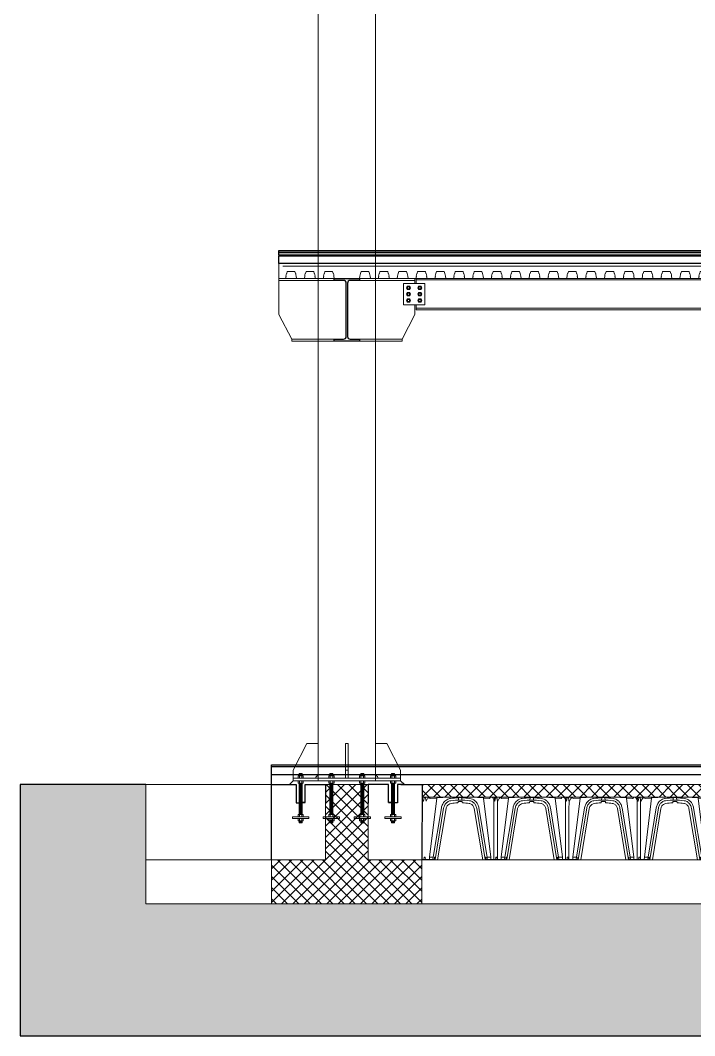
# Model space of a CAD drawing. Header units: millimetres. Extents: x -6949 to 305728, y -55091 to 76684.
# Drawn here: x 263025 to 268394, y 60513 to 68599 of the extents above; entities that cross this region are included whole.
import ezdxf

# ---------------------------------------------------------------- set-up
doc = ezdxf.new("R2010")
doc.units = ezdxf.units.MM
for name, color, linetype, lineweight in [('armatura', 1, 'Continuous', 15), ('bulloni', 5, 'Continuous', 18), ('fonda', 7, 'Continuous', 18), ('iglù', 252, 'Continuous', 9), ('Layer4', 7, 'Continuous', 15), ('piastra', 30, 'Continuous', 18), ('S-BEAM', 5, 'Continuous', 18), ('S-COLS', 7, 'Continuous', 18), ('S-FSTN', 7, 'Continuous', 18), ('S20', 7, 'Continuous', 25), ('SEZIONI acciaio - Steel sections', 220, 'Continuous', 25), ('solaio2', 7, 'Continuous', 9)]:
    doc.layers.add(name, color=color, linetype=linetype, lineweight=lineweight)

# ---------------------------------------------------------------- blocks, each defined once
blk = doc.blocks.new('*U597')
at = {"layer": 'bulloni'}
for p, q in [((-8.7, -0.3), (8.7, 0.7)), ((-6.7, 6.9), (6.7, 6.2)), ((-6.7, 3.2), (6.7, 3.9)), ((-8.7, -6.9), (8.7, -6)), ((-6.7, -3.5), (6.7, -2.8))]:
    blk.add_line(p, q, dxfattribs=at)
blk = doc.blocks.new('*U598')
at = {"color": 0, "linetype": 'ByBlock', "lineweight": -2, "transparency": 16777216}
for p in [(0, 227.5), (0, 210), (0, 192.5), (0, 175), (0, 157.5), (0, 140), (0, 122.5), (0, 105), (0, 87.5), (0, 70), (0, 52.5), (0, 35), (0, 17.5), (0, 0)]:
    blk.add_blockref('*U597', p, dxfattribs=at)
blk = doc.blocks.new('*U599')
at = {"layer": 'bulloni'}
for p, q in [((-8.7, -0.3), (8.7, 0.7)), ((-6.7, 6.9), (6.7, 6.2)), ((-6.7, 3.2), (6.7, 3.9)), ((-8.7, -6.9), (8.7, -6)), ((-6.7, -3.5), (6.7, -2.8))]:
    blk.add_line(p, q, dxfattribs=at)
blk = doc.blocks.new('*U592')
at = {"color": 0, "linetype": 'ByBlock', "lineweight": -2, "transparency": 16777216}
for p in [(0, 227.5), (0, 210), (0, 192.5), (0, 175), (0, 157.5), (0, 140), (0, 122.5), (0, 105), (0, 87.5), (0, 70), (0, 52.5), (0, 35), (0, 17.5), (0, 0)]:
    blk.add_blockref('*U599', p, dxfattribs=at)
blk = doc.blocks.new('*U593')
at = {"layer": 'bulloni'}
for p, q in [((-8.7, -0.3), (8.7, 0.7)), ((-6.7, 6.9), (6.7, 6.2)), ((-6.7, 3.2), (6.7, 3.9)), ((-8.7, -6.9), (8.7, -6)), ((-6.7, -3.5), (6.7, -2.8))]:
    blk.add_line(p, q, dxfattribs=at)
blk = doc.blocks.new('*U594')
at = {"color": 0, "linetype": 'ByBlock', "lineweight": -2, "transparency": 16777216}
for p in [(0, 227.5), (0, 210), (0, 192.5), (0, 175), (0, 157.5), (0, 140), (0, 122.5), (0, 105), (0, 87.5), (0, 70), (0, 52.5), (0, 35), (0, 17.5), (0, 0)]:
    blk.add_blockref('*U593', p, dxfattribs=at)
blk = doc.blocks.new('*U595')
at = {"layer": 'bulloni'}
for p, q in [((-8.7, -0.3), (8.7, 0.7)), ((-6.7, 6.9), (6.7, 6.2)), ((-6.7, 3.2), (6.7, 3.9)), ((-8.7, -6.9), (8.7, -6)), ((-6.7, -3.5), (6.7, -2.8))]:
    blk.add_line(p, q, dxfattribs=at)
blk = doc.blocks.new('*U596')
at = {"color": 0, "linetype": 'ByBlock', "lineweight": -2, "transparency": 16777216}
for p in [(0, 227.5), (0, 210), (0, 192.5), (0, 175), (0, 157.5), (0, 140), (0, 122.5), (0, 105), (0, 87.5), (0, 70), (0, 52.5), (0, 35), (0, 17.5), (0, 0)]:
    blk.add_blockref('*U595', p, dxfattribs=at)
blk = doc.blocks.new('*U630')
at = {"layer": 'bulloni'}
blk.add_lwpolyline([(-15.6, 0), (-7.8, -13.5), (7.8, -13.5), (15.6, 0), (7.8, 13.5), (-7.8, 13.5)], close=True, dxfattribs=at)
for radius in [9, 7.88]:
    blk.add_circle((0, 0), radius, dxfattribs=at)
blk = doc.blocks.new('*U631')
at = {"color": 0, "linetype": 'ByBlock', "lineweight": -2, "transparency": 16777216}
for p in [(0, 0), (0, -50), (0, -100)]:
    blk.add_blockref('*U630', p, dxfattribs=at)
blk = doc.blocks.new('*U628')
at = {"layer": 'bulloni'}
blk.add_lwpolyline([(-15.6, 0), (-7.8, -13.5), (7.8, -13.5), (15.6, 0), (7.8, 13.5), (-7.8, 13.5)], close=True, dxfattribs=at)
for radius in [9, 7.88]:
    blk.add_circle((0, 0), radius, dxfattribs=at)
blk = doc.blocks.new('*U629')
at = {"color": 0, "linetype": 'ByBlock', "lineweight": -2, "transparency": 16777216}
for p in [(0, 0), (0, -50), (0, -100)]:
    blk.add_blockref('*U628', p, dxfattribs=at)
blk = doc.blocks.new('solido h 50')
at = {"linetype": 'Continuous'}
for p, q in [((107.6, 927.3), (108.9, 933.3)), ((107.6, 927.3), (107.6, 927.3)), ((107.6, 927.2), (107.6, 927.3)), ((107.6, 927.2), (107.6, 927.2)), ((107.6, 925.6), (107.6, 927.2)), ((110.2, 934.3), (113.1, 934.3)), ((115.6, 928.1), (114.5, 933.3)), ((117.8, 931.5), (115.8, 928.1)), ((140.9, 931.9), (123.5, 790.9)), ((126.8, 930.8), (126.5, 931.3)), ((140.8, 931.6), (126.8, 930.8)), ((140.9, 931.9), (140.9, 931.9)), ((140.9, 931.9), (140.9, 931.9)), ((140.9, 931.9), (140.9, 931.9)), ((140.9, 931.9), (140.9, 931.9)), ((141.6, 932.6), (141.6, 932.6)), ((150.4, 933.4), (150.3, 933.4)), ((174.8, 934.2), (174.6, 934.2)), ((177, 934.2), (174.7, 934.2)), ((176.1, 934.2), (174.8, 934.2)), ((177, 934.2), (176.1, 934.2)), ((177.3, 934.2), (177, 934.2)), ((177.3, 934.2), (177.3, 934.2)), ((177.3, 934.2), (177.3, 934.2)), ((177.9, 934.2), (177.3, 934.2)), ((177.9, 934.2), (177.3, 934.2)), ((177.9, 934.2), (177.9, 934.2)), ((179, 934.2), (177.9, 934.2)), ((206.9, 934.3), (186.3, 934.3)), ((186.3, 934.3), (206.9, 934.3)), ((191.4, 921.8), (191.3, 921.3)), ((191.6, 922.7), (191.4, 921.9)), ((191.4, 921.9), (191.4, 921.8)), ((191.6, 922.9), (191.6, 922.9)), ((191.6, 922.9), (191.6, 922.7)), ((191.6, 922.9), (191.6, 922.9)), ((191.9, 927.2), (193, 932.3)), ((192.2, 923.6), (192.2, 923.6)), ((200, 934.3), (193.2, 934.3)), ((193.2, 934.3), (193.2, 934.3)), ((199.3, 933), (193.9, 933)), ((200, 934.3), (200, 934.3)), ((200.1, 932.3), (201.2, 927.2)), ((201.5, 922.9), (201.5, 922.9)), ((201.6, 922.7), (201.5, 922.9)), ((201.5, 922.9), (201.5, 922.9)), ((201.7, 921.9), (201.6, 922.7)), ((201.8, 921.6), (201.7, 921.9)), ((242.8, 933.4), (242.8, 933.4)), ((251.6, 932.6), (251.6, 932.6)), ((252.3, 931.9), (252.3, 931.9)), ((252.3, 931.9), (252.3, 931.9)), ((252.3, 931.9), (252.3, 931.9)), ((252.3, 931.9), (252.3, 931.9)), ((252.3, 931.9), (269.6, 790.9)), ((267.8, 930.7), (252.3, 931.6)), ((277.7, 924.7), (274.2, 930.9)), ((277.7, 924.7), (277.7, 924.7)), ((278, 924.7), (279.6, 932.3)), ((278, 924.7), (278, 924.7)), ((278, 924.7), (278, 924.7)), ((278, 924.7), (278, 924.7)), ((280.5, 933), (281.9, 933)), ((282.8, 932.3), (284.5, 924.3)), ((284.5, 924.3), (284.5, 924.4)), ((284.5, 924.4), (284.5, 924.4)), ((286.3, 927.1), (284.7, 924.3)), ((284.8, 924.3), (284.7, 924.3)), ((287.1, 927.3), (286.6, 927.3)), ((287.1, 927.3), (287.1, 927.3)), ((287.1, 784.3), (287.1, 927.3)), ((107.6, 785.4), (107.6, 907.8)), ((151.9, 908.6), (132.4, 790.9)), ((136.8, 785.3), (157.1, 907.8)), ((163, 906.8), (142.7, 784.3)), ((142.7, 784.3), (163, 906.8)), ((151.9, 908.6), (151.9, 908.6)), ((163, 906.8), (163, 906.8)), ((163, 906.8), (163, 906.8)), ((190.6, 920.7), (190.6, 920.7)), ((190.6, 920.7), (190.7, 920.7)), ((190.6, 920.7), (190.7, 920.7)), ((190.6, 920.7), (190.6, 920.7)), ((191.3, 921.3), (191.3, 921.3)), ((191.3, 921.3), (191.3, 921.3)), ((201.9, 921.3), (201.8, 921.6)), ((201.9, 921.3), (201.9, 921.3)), ((201.9, 921.3), (201.9, 921.3)), ((202.5, 920.7), (202.6, 920.7)), ((202.6, 920.7), (202.9, 920.7)), ((202.9, 920.7), (202.6, 920.7)), ((230.2, 906.8), (230.2, 906.8)), ((250.4, 784.3), (230.2, 906.8)), ((230.2, 906.8), (230.2, 906.8)), ((230.2, 906.8), (250.4, 784.3)), ((256.3, 785.3), (236, 907.8)), ((241.2, 908.6), (241.2, 908.6)), ((260.7, 790.9), (241.2, 908.6)), ((107.6, 785.4), (108.2, 785.4)), ((107.6, 784.9), (107.6, 785.4)), ((108.2, 784.9), (107.6, 784.9)), ((107.6, 784.9), (107.6, 784.9)), ((108.2, 785.4), (108.6, 785.4)), ((108.5, 784.9), (108.2, 784.9)), ((108.5, 784.9), (109.7, 784.9)), ((109.8, 785.4), (108.6, 785.4)), ((112.7, 784.9), (109.7, 784.9)), ((109.8, 785.4), (112.2, 785.4)), ((113.5, 785.4), (112.2, 785.4)), ((113.9, 784.9), (112.7, 784.9)), ((112.8, 784.3), (112.7, 784.9)), ((112.8, 784.3), (114, 784.3)), ((114, 785.4), (113.5, 785.4)), ((113.9, 784.9), (130.1, 784.9)), ((114, 784.3), (113.9, 784.9)), ((123.5, 785.4), (114, 785.4)), ((114, 784.3), (130.1, 784.3)), ((123.5, 790.9), (123.4, 784.9)), ((124.4, 790.9), (123.5, 790.9)), ((124.4, 790.9), (132.5, 790.9)), ((130.1, 784.9), (136.4, 784.9)), ((136.8, 784.3), (130.1, 784.3)), ((131.5, 785.3), (132.5, 790.9)), ((135.3, 790.1), (134.9, 785)), ((137.3, 790.9), (136.2, 790.9)), ((136.8, 785.1), (136.8, 784.3)), ((141.1, 784.3), (136.8, 784.3)), ((141.1, 784.3), (142.7, 784.3)), ((252.1, 784.3), (250.4, 784.3)), ((256.5, 784.3), (252.1, 784.3)), ((255.9, 790.9), (256.9, 790.9)), ((256.3, 785.3), (256.4, 784.9)), ((256.8, 784.9), (256.4, 784.9)), ((256.4, 784.9), (256.5, 784.3)), ((256.5, 784.3), (256.9, 784.3)), ((287.1, 784.9), (256.8, 784.9)), ((256.8, 784.9), (256.8, 784.9)), ((256.9, 784.3), (256.9, 784.3)), ((263.1, 784.3), (256.9, 784.3)), ((258.3, 785), (257.8, 790.1)), ((268.7, 790.9), (260.7, 790.9)), ((261.6, 785.3), (260.7, 790.9)), ((279.3, 784.3), (263.1, 784.3)), ((268.7, 790.9), (269.6, 790.9)), ((269.6, 790.9), (269.7, 784.9)), ((279.3, 784.3), (280.5, 784.3)), ((279.9, 790.1), (279.5, 785)), ((286.7, 784.3), (280.5, 784.3)), ((281.8, 790.9), (280.8, 790.9)), ((283.2, 785), (282.7, 790.1)), ((287.1, 784.3), (286.7, 784.3))]:
    blk.add_line(p, q, dxfattribs=at)
for points in [[(173.4, 931, 0.136663), (161.4, 925.6, 0.075513), (156.2, 919.8, 0.069948), (152.9, 912.6, 0.0344), (151.9, 908.6)], [(157.1, 907.8, -0.089518), (159.9, 915.6, -0.08462), (164.5, 921.1, -0.102034), (171.3, 925, -0.039458), (174.2, 925.6)], [(191.6, 922.9, -0.162784), (192, 923.5, -0.095787), (192.2, 923.6)], [(201, 923.6, -0.128744), (201.2, 923.4, -0.135765), (201.5, 922.9)], [(236, 907.8, 0.089518), (233.3, 915.6, 0.08462), (228.7, 921.1, 0.102034), (221.9, 925, 0.039458), (219, 925.6)], [(241.2, 908.6, 0.07966), (238.3, 917.5, 0.08148), (233.1, 924.4, 0.113923), (223.6, 930.1, 0.040821), (219.8, 931)], [(175.1, 919.3, 0.133193), (168.5, 916.4, 0.106303), (164.5, 911.4, 0.076859), (163, 906.8)], [(218, 919.3, -0.115244), (223.8, 917, -0.089496), (227.6, 913.3, -0.111107), (230.2, 906.8)]]:
    blk.add_lwpolyline(points, format="xyb", dxfattribs=at)
for centre, radius, start, end in [((-10694, 899.6), 10801.6, 0.04323, 0.13798), ((110.2, 933), 1.35, 90, 168), ((113.1, 933), 1.35, 12, 90), ((115.7, 928.1), 0.159, 213.856, 328.0392), ((122.1, 929.1), 4.95, 27, 150), ((141.6, 931.9), 0.75, 91.9179, 173.9883), ((141.6, 931.8), 0.75, 91.9181, 173.9882), ((167.2, 680.5), 253.4, 91.6199, 95.8125), ((188.6, 116.1), 818.2, 90.9842, 92.0008), ((196.6, 773.8), 158.8, 91.2231, 98.3969), ((196.6, 773.8), 153.4, 89.9999, 98.3968), ((196.6, -692.2), 1626.5, 90.3633, 90.6196), ((186.3, 932.8), 1.5, 90, 90.3633), ((196.3, 767.4), 156.2, 89.9081, 91.5201), ((193.2, 933), 1.35, 90, 98.8655), ((193.9, 932.1), 0.9, 90, 168), ((196.6, 773.8), 153.4, 81.6032, 90.0001), ((196.8, 763.3), 160.4, 88.5128, 90.0819), ((199.3, 932.1), 0.9, 12, 90), ((200, 933), 1.35, 81.1345, 90), ((196.6, 773.8), 158.8, 81.6031, 88.7768), ((203.8, 90.8), 843.5, 88.01, 89.7898), ((225.9, 680.5), 253.4, 84.1906, 88.3832), ((251.6, 931.9), 0.75, 6.0149, 88.0851), ((251.6, 931.9), 0.75, 6.0148, 88.0852), ((271, 929.1), 3.6, 30, 152.9143), ((277.8, 924.8), 0.15, 213.9796, 339.3171), ((280.5, 932.1), 0.9, 90, 168), ((281.9, 932.1), 0.9, 12, 90), ((284.6, 924.4), 0.15, 200.4704, 330.0115), ((284.6, 924.4), 0.15, 192.0138, 329.9989), ((286.6, 927), 0.3, 90.0075, 149.9931), ((108.2, 906.6), 1.17, 78.7223, 91.1428), ((196.6, 773.8), 147, 92.3342, 98.3969), ((196.6, 773.8), 147, 92.3339, 98.3969), ((190.6, 921.5), 0.75, 276.8301, 347.6969), ((190.6, 921.5), 0.75, 276.7973, 347.7432), ((202.6, 921.5), 0.75, 192.2309, 262.2068), ((202.6, 921.5), 0.751, 192.2044, 262.2384), ((196.6, 773.8), 147, 81.6031, 87.5469), ((196.6, 773.8), 147, 81.6031, 87.5469), ((131.1, 785.3), 0.452, 269.7718, 350.4703), ((134.8, 785), 0.15, 270, 355), ((136.2, 790), 0.9, 90, 175), ((136.4, 785.3), 0.45, 270, 324.2654), ((136.4, 785.3), 0.45, 324.2654, 350.6), ((137.3, 790), 0.9, 56.716, 90), ((255.9, 790), 0.9, 90, 123.284), ((256.9, 790), 0.9, 5, 90), ((258.4, 785), 0.15, 185, 270), ((262.1, 785.3), 0.452, 189.5297, 270.2282), ((279.3, 785), 0.15, 270, 355), ((280.8, 790), 0.9, 90, 175), ((281.8, 790), 0.9, 5, 90), ((283.3, 785), 0.15, 185, 270)]:
    blk.add_arc(centre, radius, start, end, dxfattribs=at)
blk = doc.blocks.new('*U717')
at = {"layer": 'iglù', "linetype": 'Continuous', "xscale": -3.333639676299367, "yscale": 3.333639676299367, "zscale": 3.333639676299367}
blk.add_blockref('solido h 50', (658, -2864.7), dxfattribs=at)
blk = doc.blocks.new('*U718')
at = {"layer": 'S-BEAM', "color": 0, "linetype": 'ByBlock', "lineweight": -2, "transparency": 16777216}
for p in [(0, 0), (570, 0), (1140, 0), (1710, 0), (2280, 0), (2850, 0), (3420, 0), (3990, 0), (4560, 0), (5130, 0), (5700, 0)]:
    blk.add_blockref('*U717', p, dxfattribs=at)
blk = doc.blocks.new('*U727')
at = {"layer": 'Layer4'}
for points in [[(-109.7, 11.3), (-105.8, 27.5), (-44.2, 27.5), (-40.3, 11.3)], [(-35.1, -10), (-33.5, -8.6), (-35.8, 1.1), (-38.2, 10.8), (-40.3, 11.3)], [(35.1, -10), (33.5, -8.6), (35.8, 1.1), (38.2, 10.8), (40.3, 11.3)], [(40.3, 11.3), (44.2, 27.5), (105.8, 27.5), (109.7, 11.3)], [(-35.1, -10), (-30.7, -27.5), (30.7, -27.5), (35.1, -10)]]:
    blk.add_lwpolyline(points, dxfattribs=at)
blk = doc.blocks.new('*U728')
at = {"layer": 'fonda', "color": 0, "linetype": 'ByBlock', "lineweight": -2, "transparency": 16777216}
for p in [(0, 0), (150, 0), (300, 0), (450, 0), (600, 0), (750, 0), (900, 0), (1050, 0), (1200, 0), (1350, 0), (1500, 0), (1650, 0), (1800, 0), (1950, 0), (2100, 0), (2250, 0), (2400, 0), (2550, 0)]:
    blk.add_blockref('*U727', p, dxfattribs=at)

msp = doc.modelspace()

# ---------------------------------------------------------------- hatches: boundary and pattern name
h = msp.add_hatch()
h.set_pattern_fill('EARTH', color=23, scale=41, angle=57)
h.set_pattern_definition([(57, (49914.32, -0.46), (-76.5511, 360.14466), [260.35, -260.35]), (57, (49832.44, 52.71), (-76.5511, 360.14466), [260.35, -260.35]), (57, (49750.56, 105.9), (-76.5511, 360.14466), [260.35, -260.35]), (147, (49741, 150.9), (-360.14466, -76.5511), [260.35, -260.35]), (147, (49794.17, 232.79), (-360.14466, -76.5511), [260.35, -260.35]), (147, (49847.34, 314.67), (-360.14466, -76.5511), [260.35, -260.35])])
h.paths.add_polyline_path([(305727.8213, 62512.508), (304724.8438, 62512.508), (304724.8438, 61562.9715), (264024.8081, 61562.9715), (264024.8081, 62512.9623), (263024.8081, 62512.9623), (263024.8081, 60512.9623), (301224.8092, 60512.9623), (305727.8213, 60512.9623)])
at = {"layer": 'fonda'}
h = msp.add_hatch(dxfattribs=at)
h.set_pattern_fill('ANSI37', color=256, scale=20)
h.set_pattern_definition([(45, (216770.63, 98451.32), (-44.90128, 44.90128), []), (135, (216770.63, 98451.32), (-44.90128, -44.90128), [])])
h.paths.add_polyline_path([(265453.8828, 61913.511), (265024.8081, 61913.511), (265024.8081, 61912.9715), (265024.7728, 61563.4146), (266220.8866, 61563.427), (266221.8313, 61913.2582), (265795.6591, 61914.4091), (265795.6591, 62512.9445), (265453.8828, 62512.9445)])
at = {"layer": 'S-BEAM', "true_color": 0xc7c8ca}
h = msp.add_hatch(dxfattribs=at)
h.set_pattern_fill('ANSI37', color=9, scale=20)
h.set_pattern_definition([(45, (216770.626, 98451.345), (-44.90128, 44.90128), []), (135, (216770.626, 98451.345), (-44.90128, -44.90128), [])])
h.paths.add_polyline_path([(272524.8396, 62513.0523), (266224.8069, 62512.9893), (266224.7943, 62412.9893), (272524.8398, 62413.0523)])

# ---------------------------------------------------------------- linework, layer by layer
for points in [[(265083.7979, 66764.779), (303665.8159, 66764.779), (303665.8159, 66748.4221), (265083.7979, 66748.4221)], [(265083.7979, 66748.4221), (303665.8159, 66748.4221), (303665.8159, 66728.4221), (265083.7979, 66728.4221)], [(265024.8155, 62669.806), (303724.8438, 62669.806), (303724.8438, 62653.4491), (265024.8155, 62653.4491)]]:
    msp.add_lwpolyline(points, close=True)
for points in [[(265083.7979, 66663.4221), (265083.7979, 66723.4221), (303665.8159, 66723.4221), (303665.8159, 66663.4221), (265083.7979, 66663.4221)], [(265024.808, 62513.4491), (265024.8155, 62593.4491), (303724.8438, 62593.4491)], [(265024.8155, 62593.4491), (265024.8155, 62653.4491), (265024.8155, 62653.4491)], [(264024.8081, 62512.9623), (263024.8081, 62512.9623), (263024.8081, 60512.9623), (301224.8092, 60512.9623), (305727.8213, 60512.9623), (305727.8213, 62512.508), (304724.8438, 62512.508)], [(265024.7691, 61913.511), (265024.8069, 62512.9623), (265194.8069, 62512.9623)], [(265270.0567, 62368.9623), (265292.8069, 62368.9623), (265292.8069, 62512.9623)], [(266054.8069, 62512.9623), (266224.8069, 62512.9623), (266221.8664, 61913.2636)]]:
    msp.add_lwpolyline(points)
at = {"layer": 'armatura'}
msp.add_lwpolyline([(265113.7979, 66640.4221), (303644.0931, 66640.4221)], dxfattribs=at)
at = {"layer": 'bulloni'}
for p, q in [((265246.1402, 62599.6367), (265244.8069, 62598.3033)), ((265244.8069, 62598.3033), (265244.8069, 62582.9623)), ((265268.8069, 62598.3033), (265244.8069, 62598.3033)), ((265267.4736, 62599.6367), (265246.1402, 62599.6367)), ((265248.1402, 62592.1949), (265265.4736, 62591.2254)), ((265248.1402, 62585.5282), (265265.4736, 62584.5588)), ((265250.1402, 62595.4164), (265263.4736, 62594.6706)), ((265250.1402, 62588.7497), (265263.4736, 62588.004)), ((265268.8069, 62598.3033), (265267.4736, 62599.6367)), ((265268.8069, 62598.3033), (265268.8069, 62582.9623)), ((265491.4402, 62599.6367), (265490.1069, 62598.3033)), ((265490.1069, 62598.3033), (265490.1069, 62582.9623)), ((265514.1069, 62598.3033), (265490.1069, 62598.3033)), ((265512.7736, 62599.6367), (265491.4402, 62599.6367)), ((265493.4402, 62592.1949), (265510.7736, 62591.2254)), ((265493.4402, 62585.5282), (265510.7736, 62584.5588)), ((265495.4402, 62595.4164), (265508.7736, 62594.6706)), ((265495.4402, 62588.7497), (265508.7736, 62588.004)), ((265514.1069, 62598.3033), (265512.7736, 62599.6367)), ((265514.1069, 62598.3033), (265514.1069, 62582.9623)), ((265736.7402, 62599.6367), (265735.4069, 62598.3033)), ((265735.4069, 62598.3033), (265735.4069, 62582.9623)), ((265759.4069, 62598.3033), (265735.4069, 62598.3033)), ((265758.0736, 62599.6367), (265736.7402, 62599.6367)), ((265738.7402, 62592.1949), (265756.0736, 62591.2254)), ((265738.7402, 62585.5282), (265756.0736, 62584.5588)), ((265740.7402, 62595.4164), (265754.0736, 62594.6706)), ((265740.7402, 62588.7497), (265754.0736, 62588.004)), ((265759.4069, 62598.3033), (265758.0736, 62599.6367)), ((265759.4069, 62598.3033), (265759.4069, 62582.9623)), ((265982.0402, 62599.6367), (265980.7069, 62598.3033)), ((265980.7069, 62598.3033), (265980.7069, 62582.9623)), ((266004.7069, 62598.3033), (265980.7069, 62598.3033)), ((266003.3736, 62599.6367), (265982.0402, 62599.6367)), ((265984.0402, 62592.1949), (266001.3736, 62591.2254)), ((265984.0402, 62585.5282), (266001.3736, 62584.5588)), ((265986.0402, 62595.4164), (265999.3736, 62594.6706)), ((265986.0402, 62588.7497), (265999.3736, 62588.004)), ((266004.7069, 62598.3033), (266003.3736, 62599.6367)), ((266004.7069, 62598.3033), (266004.7069, 62582.9623)), ((265238.5402, 62582.9623), (265236.0223, 62581.2871)), ((265236.0223, 62565.6375), (265236.0223, 62581.2871)), ((265238.5402, 62563.9623), (265236.0223, 62565.6375)), ((265238.5402, 62542.9623), (265236.0223, 62541.2871)), ((265236.0223, 62541.2871), (265236.0223, 62525.6375)), ((265238.5402, 62523.9623), (265236.0223, 62525.6375)), ((265275.0736, 62582.9623), (265238.5402, 62582.9623)), ((265275.0736, 62563.9623), (265238.5402, 62563.9623)), ((265238.5402, 62542.9623), (265275.0736, 62542.9623)), ((265238.5402, 62523.9623), (265275.0736, 62523.9623)), ((265268.8069, 62562.9623), (265244.8069, 62562.9623)), ((265244.8069, 62523.9623), (265244.8069, 62274.9623)), ((265246.4146, 62581.2871), (265246.4146, 62565.6375)), ((265246.4146, 62541.2871), (265246.4146, 62525.6375)), ((265267.1992, 62565.6375), (265267.1992, 62581.2871)), ((265267.1992, 62525.6375), (265267.1992, 62541.2871)), ((265268.8069, 62274.9623), (265268.8069, 62523.9623)), ((265275.0736, 62582.9623), (265277.5915, 62581.2871)), ((265275.0736, 62563.9623), (265277.5915, 62565.6375)), ((265275.0736, 62542.9623), (265277.5915, 62541.2871)), ((265275.0736, 62523.9623), (265277.5915, 62525.6375)), ((265277.5915, 62565.6375), (265277.5915, 62581.2871)), ((265277.5915, 62541.2871), (265277.5915, 62525.6375)), ((265483.8402, 62582.9623), (265481.3223, 62581.2871)), ((265481.3223, 62565.6375), (265481.3223, 62581.2871)), ((265483.8402, 62563.9623), (265481.3223, 62565.6375)), ((265483.8402, 62542.9623), (265481.3223, 62541.2871)), ((265481.3223, 62541.2871), (265481.3223, 62525.6375)), ((265483.8402, 62523.9623), (265481.3223, 62525.6375)), ((265520.3736, 62582.9623), (265483.8402, 62582.9623)), ((265520.3736, 62563.9623), (265483.8402, 62563.9623)), ((265483.8402, 62542.9623), (265520.3736, 62542.9623)), ((265483.8402, 62523.9623), (265520.3736, 62523.9623)), ((265514.1069, 62562.9623), (265490.1069, 62562.9623)), ((265490.1069, 62523.9623), (265490.1069, 62274.9623)), ((265491.7146, 62581.2871), (265491.7146, 62565.6375)), ((265491.7146, 62541.2871), (265491.7146, 62525.6375)), ((265512.4992, 62565.6375), (265512.4992, 62581.2871)), ((265512.4992, 62525.6375), (265512.4992, 62541.2871)), ((265514.1069, 62274.9623), (265514.1069, 62523.9623)), ((265520.3736, 62582.9623), (265522.8915, 62581.2871)), ((265520.3736, 62563.9623), (265522.8915, 62565.6375)), ((265520.3736, 62542.9623), (265522.8915, 62541.2871)), ((265520.3736, 62523.9623), (265522.8915, 62525.6375)), ((265522.8915, 62565.6375), (265522.8915, 62581.2871)), ((265522.8915, 62541.2871), (265522.8915, 62525.6375)), ((265729.1402, 62582.9623), (265726.6223, 62581.2871)), ((265726.6223, 62565.6375), (265726.6223, 62581.2871)), ((265729.1402, 62563.9623), (265726.6223, 62565.6375)), ((265729.1402, 62542.9623), (265726.6223, 62541.2871)), ((265726.6223, 62541.2871), (265726.6223, 62525.6375)), ((265729.1402, 62523.9623), (265726.6223, 62525.6375)), ((265765.6736, 62582.9623), (265729.1402, 62582.9623)), ((265765.6736, 62563.9623), (265729.1402, 62563.9623)), ((265729.1402, 62542.9623), (265765.6736, 62542.9623)), ((265729.1402, 62523.9623), (265765.6736, 62523.9623)), ((265759.4069, 62562.9623), (265735.4069, 62562.9623)), ((265735.4069, 62523.9623), (265735.4069, 62274.9623)), ((265737.0146, 62581.2871), (265737.0146, 62565.6375)), ((265737.0146, 62541.2871), (265737.0146, 62525.6375)), ((265757.7992, 62565.6375), (265757.7992, 62581.2871)), ((265757.7992, 62525.6375), (265757.7992, 62541.2871)), ((265759.4069, 62274.9623), (265759.4069, 62523.9623)), ((265765.6736, 62582.9623), (265768.1915, 62581.2871)), ((265765.6736, 62563.9623), (265768.1915, 62565.6375)), ((265765.6736, 62542.9623), (265768.1915, 62541.2871)), ((265765.6736, 62523.9623), (265768.1915, 62525.6375)), ((265768.1915, 62565.6375), (265768.1915, 62581.2871)), ((265768.1915, 62541.2871), (265768.1915, 62525.6375)), ((265974.4402, 62582.9623), (265971.9223, 62581.2871)), ((265971.9223, 62565.6375), (265971.9223, 62581.2871)), ((265974.4402, 62563.9623), (265971.9223, 62565.6375)), ((265974.4402, 62542.9623), (265971.9223, 62541.2871)), ((265971.9223, 62541.2871), (265971.9223, 62525.6375)), ((265974.4402, 62523.9623), (265971.9223, 62525.6375)), ((266010.9736, 62582.9623), (265974.4402, 62582.9623)), ((266010.9736, 62563.9623), (265974.4402, 62563.9623)), ((265974.4402, 62542.9623), (266010.9736, 62542.9623)), ((265974.4402, 62523.9623), (266010.9736, 62523.9623)), ((266004.7069, 62562.9623), (265980.7069, 62562.9623)), ((265980.7069, 62523.9623), (265980.7069, 62274.9623)), ((265982.3146, 62581.2871), (265982.3146, 62565.6375)), ((265982.3146, 62541.2871), (265982.3146, 62525.6375)), ((266003.0992, 62565.6375), (266003.0992, 62581.2871)), ((266003.0992, 62525.6375), (266003.0992, 62541.2871)), ((266004.7069, 62274.9623), (266004.7069, 62523.9623)), ((266010.9736, 62582.9623), (266013.4915, 62581.2871)), ((266010.9736, 62563.9623), (266013.4915, 62565.6375)), ((266010.9736, 62542.9623), (266013.4915, 62541.2871)), ((266010.9736, 62523.9623), (266013.4915, 62525.6375)), ((266013.4915, 62565.6375), (266013.4915, 62581.2871)), ((266013.4915, 62541.2871), (266013.4915, 62525.6375)), ((265238.5402, 62274.9623), (265236.0223, 62273.2871)), ((265236.0223, 62273.2871), (265236.0223, 62257.6375)), ((265275.0736, 62274.9623), (265238.5402, 62274.9623)), ((265246.4146, 62257.6375), (265246.4146, 62273.2871)), ((265267.1992, 62273.2871), (265267.1992, 62257.6375)), ((265275.0736, 62274.9623), (265277.5915, 62273.2871)), ((265277.5915, 62273.2871), (265277.5915, 62257.6375)), ((265483.8402, 62274.9623), (265481.3223, 62273.2871)), ((265481.3223, 62273.2871), (265481.3223, 62257.6375)), ((265520.3736, 62274.9623), (265483.8402, 62274.9623)), ((265491.7146, 62257.6375), (265491.7146, 62273.2871)), ((265512.4992, 62273.2871), (265512.4992, 62257.6375)), ((265520.3736, 62274.9623), (265522.8915, 62273.2871)), ((265522.8915, 62273.2871), (265522.8915, 62257.6375)), ((265729.1402, 62274.9623), (265726.6223, 62273.2871)), ((265726.6223, 62273.2871), (265726.6223, 62257.6375)), ((265765.6736, 62274.9623), (265729.1402, 62274.9623)), ((265737.0146, 62257.6375), (265737.0146, 62273.2871)), ((265757.7992, 62273.2871), (265757.7992, 62257.6375)), ((265765.6736, 62274.9623), (265768.1915, 62273.2871)), ((265768.1915, 62273.2871), (265768.1915, 62257.6375)), ((265974.4402, 62274.9623), (265971.9223, 62273.2871)), ((265971.9223, 62273.2871), (265971.9223, 62257.6375)), ((266010.9736, 62274.9623), (265974.4402, 62274.9623)), ((265982.3146, 62257.6375), (265982.3146, 62273.2871)), ((266003.0992, 62273.2871), (266003.0992, 62257.6375)), ((266010.9736, 62274.9623), (266013.4915, 62273.2871)), ((266013.4915, 62273.2871), (266013.4915, 62257.6375)), ((265238.5402, 62255.9623), (265236.0223, 62257.6375)), ((265238.5402, 62242.9623), (265236.0223, 62241.2871)), ((265236.0223, 62241.2871), (265236.0223, 62225.6375)), ((265238.5402, 62223.9623), (265236.0223, 62225.6375)), ((265275.0736, 62255.9623), (265238.5402, 62255.9623)), ((265275.0736, 62242.9623), (265238.5402, 62242.9623)), ((265275.0736, 62223.9623), (265238.5402, 62223.9623)), ((265244.8069, 62208.6212), (265244.8069, 62223.9623)), ((265246.1402, 62207.2879), (265244.8069, 62208.6212)), ((265268.8069, 62208.6212), (265244.8069, 62208.6212)), ((265267.4736, 62207.2879), (265246.1402, 62207.2879)), ((265246.4146, 62225.6375), (265246.4146, 62241.2871)), ((265248.1402, 62221.3963), (265265.4736, 62222.3658)), ((265248.1402, 62214.7296), (265265.4736, 62215.6991)), ((265250.1402, 62218.1748), (265263.4736, 62218.9206)), ((265250.1402, 62211.5082), (265263.4736, 62212.2539)), ((265267.1992, 62241.2871), (265267.1992, 62225.6375)), ((265268.8069, 62208.6212), (265267.4736, 62207.2879)), ((265268.8069, 62208.6212), (265268.8069, 62223.9623)), ((265275.0736, 62255.9623), (265277.5915, 62257.6375)), ((265275.0736, 62242.9623), (265277.5915, 62241.2871)), ((265275.0736, 62223.9623), (265277.5915, 62225.6375)), ((265277.5915, 62241.2871), (265277.5915, 62225.6375)), ((265483.8402, 62255.9623), (265481.3223, 62257.6375)), ((265483.8402, 62242.9623), (265481.3223, 62241.2871)), ((265481.3223, 62241.2871), (265481.3223, 62225.6375)), ((265483.8402, 62223.9623), (265481.3223, 62225.6375)), ((265520.3736, 62255.9623), (265483.8402, 62255.9623)), ((265520.3736, 62242.9623), (265483.8402, 62242.9623)), ((265520.3736, 62223.9623), (265483.8402, 62223.9623)), ((265490.1069, 62208.6212), (265490.1069, 62223.9623)), ((265491.4402, 62207.2879), (265490.1069, 62208.6212)), ((265514.1069, 62208.6212), (265490.1069, 62208.6212)), ((265512.7736, 62207.2879), (265491.4402, 62207.2879)), ((265491.7146, 62225.6375), (265491.7146, 62241.2871)), ((265493.4402, 62221.3963), (265510.7736, 62222.3658)), ((265493.4402, 62214.7296), (265510.7736, 62215.6991)), ((265495.4402, 62218.1748), (265508.7736, 62218.9206)), ((265495.4402, 62211.5082), (265508.7736, 62212.2539)), ((265512.4992, 62241.2871), (265512.4992, 62225.6375)), ((265514.1069, 62208.6212), (265512.7736, 62207.2879)), ((265514.1069, 62208.6212), (265514.1069, 62223.9623)), ((265520.3736, 62255.9623), (265522.8915, 62257.6375)), ((265520.3736, 62242.9623), (265522.8915, 62241.2871)), ((265520.3736, 62223.9623), (265522.8915, 62225.6375)), ((265522.8915, 62241.2871), (265522.8915, 62225.6375)), ((265729.1402, 62255.9623), (265726.6223, 62257.6375)), ((265729.1402, 62242.9623), (265726.6223, 62241.2871)), ((265726.6223, 62241.2871), (265726.6223, 62225.6375)), ((265729.1402, 62223.9623), (265726.6223, 62225.6375)), ((265765.6736, 62255.9623), (265729.1402, 62255.9623)), ((265765.6736, 62242.9623), (265729.1402, 62242.9623)), ((265765.6736, 62223.9623), (265729.1402, 62223.9623)), ((265735.4069, 62208.6212), (265735.4069, 62223.9623)), ((265736.7402, 62207.2879), (265735.4069, 62208.6212)), ((265759.4069, 62208.6212), (265735.4069, 62208.6212)), ((265758.0736, 62207.2879), (265736.7402, 62207.2879)), ((265737.0146, 62225.6375), (265737.0146, 62241.2871)), ((265738.7402, 62221.3963), (265756.0736, 62222.3658)), ((265738.7402, 62214.7296), (265756.0736, 62215.6991)), ((265740.7402, 62218.1748), (265754.0736, 62218.9206)), ((265740.7402, 62211.5082), (265754.0736, 62212.2539)), ((265757.7992, 62241.2871), (265757.7992, 62225.6375)), ((265759.4069, 62208.6212), (265758.0736, 62207.2879)), ((265759.4069, 62208.6212), (265759.4069, 62223.9623)), ((265765.6736, 62255.9623), (265768.1915, 62257.6375)), ((265765.6736, 62242.9623), (265768.1915, 62241.2871)), ((265765.6736, 62223.9623), (265768.1915, 62225.6375)), ((265768.1915, 62241.2871), (265768.1915, 62225.6375)), ((265974.4402, 62255.9623), (265971.9223, 62257.6375)), ((265974.4402, 62242.9623), (265971.9223, 62241.2871)), ((265971.9223, 62241.2871), (265971.9223, 62225.6375)), ((265974.4402, 62223.9623), (265971.9223, 62225.6375)), ((266010.9736, 62255.9623), (265974.4402, 62255.9623)), ((266010.9736, 62242.9623), (265974.4402, 62242.9623)), ((266010.9736, 62223.9623), (265974.4402, 62223.9623)), ((265980.7069, 62208.6212), (265980.7069, 62223.9623)), ((265982.0402, 62207.2879), (265980.7069, 62208.6212)), ((266004.7069, 62208.6212), (265980.7069, 62208.6212)), ((266003.3736, 62207.2879), (265982.0402, 62207.2879)), ((265982.3146, 62225.6375), (265982.3146, 62241.2871)), ((265984.0402, 62221.3963), (266001.3736, 62222.3658)), ((265984.0402, 62214.7296), (266001.3736, 62215.6991)), ((265986.0402, 62218.1748), (265999.3736, 62218.9206)), ((265986.0402, 62211.5082), (265999.3736, 62212.2539)), ((266003.0992, 62241.2871), (266003.0992, 62225.6375)), ((266004.7069, 62208.6212), (266003.3736, 62207.2879)), ((266004.7069, 62208.6212), (266004.7069, 62223.9623)), ((266010.9736, 62255.9623), (266013.4915, 62257.6375)), ((266010.9736, 62242.9623), (266013.4915, 62241.2871)), ((266010.9736, 62223.9623), (266013.4915, 62225.6375)), ((266013.4915, 62241.2871), (266013.4915, 62225.6375))]:
    msp.add_line(p, q, dxfattribs=at)
for points in [[(265191.8069, 62255.9623), (265321.8069, 62255.9623), (265321.8069, 62242.9623), (265191.8069, 62242.9623), (265191.8069, 62255.9623)], [(265437.1069, 62255.9623), (265567.1069, 62255.9623), (265567.1069, 62242.9623), (265437.1069, 62242.9623), (265437.1069, 62255.9623)], [(265682.4069, 62255.9623), (265812.4069, 62255.9623), (265812.4069, 62242.9623), (265682.4069, 62242.9623), (265682.4069, 62255.9623)], [(265927.7069, 62255.9623), (266057.7069, 62255.9623), (266057.7069, 62242.9623), (265927.7069, 62242.9623), (265927.7069, 62255.9623)]]:
    msp.add_lwpolyline(points, dxfattribs=at)
for centre, radius, start, end in [((265241.2184, 62574.0659), 8.8963, 54.26214708, 125.73785292), ((265241.2184, 62572.8586), 8.8963, 234.26214708, 305.73785292), ((265241.2184, 62534.0659), 8.8963, 54.26214708, 125.73785292), ((265241.2184, 62532.8586), 8.8963, 234.26214708, 305.73785292), ((265256.8069, 62549.8897), 33.0726, 71.68581879, 108.31418121), ((265256.8069, 62597.0348), 33.0726, 251.68581879, 288.31418121), ((265256.8069, 62509.8897), 33.0726, 71.68581879, 108.31418121), ((265256.8069, 62557.0348), 33.0726, 251.68581879, 288.31418121), ((265272.3953, 62574.0659), 8.8963, 54.26214708, 125.73785292), ((265272.3953, 62572.8586), 8.8963, 234.26214708, 305.73785292), ((265272.3953, 62534.0659), 8.8963, 54.26214708, 125.73785292), ((265272.3953, 62532.8586), 8.8963, 234.26214708, 305.73785292), ((265486.5184, 62574.0659), 8.8963, 54.26214708, 125.73785292), ((265486.5184, 62572.8586), 8.8963, 234.26214708, 305.73785292), ((265486.5184, 62534.0659), 8.8963, 54.26214708, 125.73785292), ((265486.5184, 62532.8586), 8.8963, 234.26214708, 305.73785292), ((265502.1069, 62549.8897), 33.0726, 71.68581879, 108.31418121), ((265502.1069, 62597.0348), 33.0726, 251.68581879, 288.31418121), ((265502.1069, 62509.8897), 33.0726, 71.68581879, 108.31418121), ((265502.1069, 62557.0348), 33.0726, 251.68581879, 288.31418121), ((265517.6953, 62574.0659), 8.8963, 54.26214708, 125.73785292), ((265517.6953, 62572.8586), 8.8963, 234.26214708, 305.73785292), ((265517.6953, 62534.0659), 8.8963, 54.26214708, 125.73785292), ((265517.6953, 62532.8586), 8.8963, 234.26214708, 305.73785292), ((265731.8184, 62574.0659), 8.8963, 54.26214708, 125.73785292), ((265731.8184, 62572.8586), 8.8963, 234.26214708, 305.73785292), ((265731.8184, 62534.0659), 8.8963, 54.26214708, 125.73785292), ((265731.8184, 62532.8586), 8.8963, 234.26214708, 305.73785292), ((265747.4069, 62549.8897), 33.0726, 71.68581879, 108.31418121), ((265747.4069, 62597.0348), 33.0726, 251.68581879, 288.31418121), ((265747.4069, 62509.8897), 33.0726, 71.68581879, 108.31418121), ((265747.4069, 62557.0348), 33.0726, 251.68581879, 288.31418121), ((265762.9953, 62574.0659), 8.8963, 54.26214708, 125.73785292), ((265762.9953, 62572.8586), 8.8963, 234.26214708, 305.73785292), ((265762.9953, 62534.0659), 8.8963, 54.26214708, 125.73785292), ((265762.9953, 62532.8586), 8.8963, 234.26214708, 305.73785292), ((265977.1184, 62574.0659), 8.8963, 54.26214708, 125.73785292), ((265977.1184, 62572.8586), 8.8963, 234.26214708, 305.73785292), ((265977.1184, 62534.0659), 8.8963, 54.26214708, 125.73785292), ((265977.1184, 62532.8586), 8.8963, 234.26214708, 305.73785292), ((265992.7069, 62549.8897), 33.0726, 71.68581879, 108.31418121), ((265992.7069, 62597.0348), 33.0726, 251.68581879, 288.31418121), ((265992.7069, 62509.8897), 33.0726, 71.68581879, 108.31418121), ((265992.7069, 62557.0348), 33.0726, 251.68581879, 288.31418121), ((266008.2953, 62574.0659), 8.8963, 54.26214708, 125.73785292), ((266008.2953, 62572.8586), 8.8963, 234.26214708, 305.73785292), ((266008.2953, 62534.0659), 8.8963, 54.26214708, 125.73785292), ((266008.2953, 62532.8586), 8.8963, 234.26214708, 305.73785292), ((265241.2184, 62266.0659), 8.8963, 54.26214708, 125.73785292), ((265256.8069, 62241.8897), 33.0726, 71.68581879, 108.31418121), ((265272.3953, 62266.0659), 8.8963, 54.26214708, 125.73785292), ((265486.5184, 62266.0659), 8.8963, 54.26214708, 125.73785292), ((265502.1069, 62241.8897), 33.0726, 71.68581879, 108.31418121), ((265517.6953, 62266.0659), 8.8963, 54.26214708, 125.73785292), ((265731.8184, 62266.0659), 8.8963, 54.26214708, 125.73785292), ((265747.4069, 62241.8897), 33.0726, 71.68581879, 108.31418121), ((265762.9953, 62266.0659), 8.8963, 54.26214708, 125.73785292), ((265977.1184, 62266.0659), 8.8963, 54.26214708, 125.73785292), ((265992.7069, 62241.8897), 33.0726, 71.68581879, 108.31418121), ((266008.2953, 62266.0659), 8.8963, 54.26214708, 125.73785292), ((265241.2184, 62264.8586), 8.8963, 234.26214708, 305.73785292), ((265241.2184, 62234.0659), 8.8963, 54.26214708, 125.73785292), ((265241.2184, 62232.8586), 8.8963, 234.26214708, 305.73785292), ((265256.8069, 62289.0348), 33.0726, 251.68581879, 288.31418121), ((265256.8069, 62209.8897), 33.0726, 71.68581879, 108.31418121), ((265256.8069, 62257.0348), 33.0726, 251.68581879, 288.31418121), ((265272.3953, 62264.8586), 8.8963, 234.26214708, 305.73785292), ((265272.3953, 62234.0659), 8.8963, 54.26214708, 125.73785292), ((265272.3953, 62232.8586), 8.8963, 234.26214708, 305.73785292), ((265486.5184, 62264.8586), 8.8963, 234.26214708, 305.73785292), ((265486.5184, 62234.0659), 8.8963, 54.26214708, 125.73785292), ((265486.5184, 62232.8586), 8.8963, 234.26214708, 305.73785292), ((265502.1069, 62289.0348), 33.0726, 251.68581879, 288.31418121), ((265502.1069, 62209.8897), 33.0726, 71.68581879, 108.31418121), ((265502.1069, 62257.0348), 33.0726, 251.68581879, 288.31418121), ((265517.6953, 62264.8586), 8.8963, 234.26214708, 305.73785292), ((265517.6953, 62234.0659), 8.8963, 54.26214708, 125.73785292), ((265517.6953, 62232.8586), 8.8963, 234.26214708, 305.73785292), ((265731.8184, 62264.8586), 8.8963, 234.26214708, 305.73785292), ((265731.8184, 62234.0659), 8.8963, 54.26214708, 125.73785292), ((265731.8184, 62232.8586), 8.8963, 234.26214708, 305.73785292), ((265747.4069, 62289.0348), 33.0726, 251.68581879, 288.31418121), ((265747.4069, 62209.8897), 33.0726, 71.68581879, 108.31418121), ((265747.4069, 62257.0348), 33.0726, 251.68581879, 288.31418121), ((265762.9953, 62264.8586), 8.8963, 234.26214708, 305.73785292), ((265762.9953, 62234.0659), 8.8963, 54.26214708, 125.73785292), ((265762.9953, 62232.8586), 8.8963, 234.26214708, 305.73785292), ((265977.1184, 62264.8586), 8.8963, 234.26214708, 305.73785292), ((265977.1184, 62234.0659), 8.8963, 54.26214708, 125.73785292), ((265977.1184, 62232.8586), 8.8963, 234.26214708, 305.73785292), ((265992.7069, 62289.0348), 33.0726, 251.68581879, 288.31418121), ((265992.7069, 62209.8897), 33.0726, 71.68581879, 108.31418121), ((265992.7069, 62257.0348), 33.0726, 251.68581879, 288.31418121), ((266008.2953, 62264.8586), 8.8963, 234.26214708, 305.73785292), ((266008.2953, 62234.0659), 8.8963, 54.26214708, 125.73785292), ((266008.2953, 62232.8586), 8.8963, 234.26214708, 305.73785292)]:
    msp.add_arc(centre, radius, start, end, dxfattribs=at)
at = {"layer": 'fonda'}
for points in [[(265024.8081, 62512.9623), (264024.8081, 62512.9623), (264024.8081, 61912.9715), (265024.8081, 61912.9715), (265024.8081, 62512.9623)], [(272524.8428, 62512.9623), (266224.8069, 62512.9623), (266221.8663, 61913.2582), (272524.805, 61913.511), (272524.8428, 62512.9623)]]:
    msp.add_lwpolyline(points, dxfattribs=at)
for points in [[(265453.8828, 61913.511), (265453.8828, 62512.9445), (265795.6591, 62512.9445), (265795.6591, 61914.4091), (266221.8313, 61913.2582), (266220.8866, 61563.427), (265024.7728, 61563.4146), (265024.7691, 61913.511)], [(264024.8081, 61912.9715), (265024.7728, 61912.9715), (265024.7728, 61563.4146), (264024.8081, 61563.4146)], [(266221.8663, 61913.2582), (272524.805, 61913.511), (272524.8075, 61563.4146), (266220.8866, 61563.4271)]]:
    msp.add_lwpolyline(points, close=True, dxfattribs=at)
at = {"layer": 'Layer4'}
for points in [[(265083.7979, 66560.9602), (265083.7979, 66543.4221), (265136.3069, 66543.4221), (265140.6117, 66560.9602)], [(265140.6117, 66560.9602), (265139.0217, 66562.314), (265141.4055, 66572.0258), (265143.7893, 66581.7375), (265145.8254, 66582.2013)], [(265145.8254, 66582.2013), (265149.8069, 66598.4221), (265211.3069, 66598.4221), (265215.2884, 66582.2013)], [(265145.8254, 66582.2013), (265149.8069, 66598.4221), (265211.3069, 66598.4221), (265215.2884, 66582.2013)], [(265220.5021, 66560.9602), (265222.092, 66562.314), (265219.7082, 66572.0258), (265217.3245, 66581.7375), (265215.2884, 66582.2013)], [(265220.5021, 66560.9602), (265224.8069, 66543.4221), (265286.3069, 66543.4221), (265290.6117, 66560.9602)], [(265290.6117, 66560.9602), (265289.0217, 66562.314), (265291.4055, 66572.0258), (265293.7893, 66581.7375), (265295.8254, 66582.2013)], [(265295.8254, 66582.2013), (265299.8069, 66598.4221), (265361.3069, 66598.4221), (265365.2884, 66582.2013)], [(265295.8254, 66582.2013), (265299.8069, 66598.4221), (265361.3069, 66598.4221), (265365.2884, 66582.2013)], [(265370.5021, 66560.9602), (265372.092, 66562.314), (265369.7082, 66572.0258), (265367.3245, 66581.7375), (265365.2884, 66582.2013)], [(265370.5021, 66560.9602), (265374.8069, 66543.4221), (265436.3069, 66543.4221), (265440.6117, 66560.9602)], [(265370.5021, 66560.9602), (265374.8069, 66543.4221), (265436.3069, 66543.4221), (265440.6117, 66560.9602)], [(265440.6117, 66560.9602), (265439.0217, 66562.314), (265441.4055, 66572.0258), (265443.7893, 66581.7375), (265445.8254, 66582.2013)], [(265440.6117, 66560.9602), (265439.0217, 66562.314), (265441.4055, 66572.0258), (265443.7893, 66581.7375), (265445.8254, 66582.2013)], [(265445.8254, 66582.2013), (265449.8069, 66598.4221), (265511.3069, 66598.4221), (265515.2884, 66582.2013)], [(265445.8254, 66582.2013), (265449.8069, 66598.4221), (265511.3069, 66598.4221), (265515.2884, 66582.2013)], [(265520.5021, 66560.9602), (265522.092, 66562.314), (265519.7082, 66572.0258), (265517.3245, 66581.7375), (265515.2884, 66582.2013)], [(265520.5021, 66560.9602), (265524.8069, 66543.4221), (265586.3069, 66543.4221), (265586.3069, 66543.4221)], [(265729.1117, 66560.9602), (265724.8069, 66543.4221), (265663.3069, 66543.4221), (265663.3069, 66543.4221)], [(265729.1117, 66560.9602), (265727.5217, 66562.314), (265729.9055, 66572.0258), (265732.2893, 66581.7375), (265734.3254, 66582.2013)], [(265803.7884, 66582.2013), (265799.8069, 66598.4221), (265738.3069, 66598.4221), (265734.3254, 66582.2013)], [(265809.0021, 66560.9602), (265810.592, 66562.314), (265808.2082, 66572.0258), (265805.8245, 66581.7375), (265803.7884, 66582.2013)], [(265879.1117, 66560.9602), (265874.8069, 66543.4221), (265813.3069, 66543.4221), (265809.0021, 66560.9602)]]:
    msp.add_lwpolyline(points, dxfattribs=at)
at = {"layer": 'piastra'}
for p, q in [((265083.7979, 66527.4221), (265083.7979, 66503.4221)), ((265083.7979, 66503.4221), (265083.7979, 66256.107)), ((266165.8159, 66503.4221), (266165.8159, 66527.4221)), ((266165.8159, 66333.4221), (266165.8159, 66256.107)), ((265185.4184, 66059.4221), (265083.7979, 66256.107)), ((266064.1954, 66059.4221), (266165.8159, 66256.107))]:
    msp.add_line(p, q, dxfattribs=at)
for points in [[(265598.7069, 66527.4221), (265083.7979, 66527.4221), (265083.7979, 66543.4221), (266165.8159, 66543.4221), (266165.8159, 66527.4221), (265650.9069, 66527.4221)], [(265598.7071, 66059.4221), (265185.4184, 66059.4221), (265185.4184, 66043.4221), (266064.1954, 66043.4221), (266064.1954, 66059.4221), (265650.9067, 66059.4221)], [(265196.7756, 62562.9623), (265196.7756, 62627.9158), (265305.5634, 62838.4728), (265396.3069, 62838.4728)], [(265196.7756, 62562.9613), (265196.7756, 62627.9148), (265305.5634, 62838.4718), (265396.3069, 62838.4718)], [(266052.8382, 62562.9623), (266052.8382, 62627.9158), (265944.0504, 62838.4728), (265853.3069, 62838.4728)], [(266052.8382, 62562.9613), (266052.8382, 62627.9148), (265944.0504, 62838.4718), (265853.3069, 62838.4718)], [(265614.8069, 62627.9148), (265634.8069, 62627.9148)], [(265196.8069, 62542.9623), (265196.8069, 62562.9623), (266052.8069, 62562.9623), (266052.8069, 62542.9623)], [(265196.8069, 62542.9623), (266052.8069, 62542.9623)]]:
    msp.add_lwpolyline(points, dxfattribs=at)
for points in [[(266075.8139, 66503.4221), (266245.8159, 66503.4221), (266245.8159, 66333.4221), (266075.8139, 66333.4221)], [(265614.8069, 62838.4718), (265634.8069, 62838.4718), (265634.8069, 62562.9623), (265614.8069, 62562.9623)]]:
    msp.add_lwpolyline(points, close=True, dxfattribs=at)
for centre, start, end in [((265396.2436, 62563.0255), 89.81818824, 180.18181176), ((265853.3702, 62563.0255), 359.81818824, 90.18181176)]:
    msp.add_arc(centre, 19.9368, start, end, dxfattribs=at)
at = {"layer": 'S-BEAM'}
for p, q in [((272573.7981, 66543.422), (266175.8179, 66543.422)), ((266175.8179, 66503.422), (266175.8179, 66543.422)), ((272573.7981, 66530.922), (266175.8179, 66530.922)), ((266175.8179, 66293.422), (266175.8179, 66333.422)), ((266175.8179, 66305.922), (272573.7981, 66305.922)), ((272573.7981, 66293.422), (266175.8179, 66293.422))]:
    msp.add_line(p, q, dxfattribs=at)
for points in [[(265441.4055, 66572.0258), (265443.7893, 66581.7375)], [(265808.2082, 66572.0258), (265805.8245, 66581.7375)]]:
    msp.add_lwpolyline(points, dxfattribs=at)
at = {"layer": 'S-COLS'}
msp.add_lwpolyline([(265396.3069, 74543.4225), (265853.3069, 74543.4225), (265853.3069, 62543.4221), (265396.3069, 62543.4221)], close=True, dxfattribs=at)
at = {"layer": 'S-FSTN'}
for p, q in [((265853.3069, 62838.4728), (265853.3069, 62562.9623)), ((265853.3069, 62715.7175), (265853.3069, 62685.7175)), ((265346.3069, 62542.9623), (265371.3069, 62542.9623)), ((265411.3069, 62562.9623), (265381.3069, 62562.9623)), ((265853.3069, 62562.9623), (266052.8382, 62562.9623)), ((265968.0725, 62562.9623), (265938.0725, 62562.9623))]:
    msp.add_line(p, q, dxfattribs=at)
msp.add_lwpolyline([(265196.7761, 62562.9623), (265196.7761, 62562.9623), (265196.7761, 62562.9623), (266052.8382, 62562.9623), (266052.8382, 62542.9623), (265196.7761, 62542.9623), (265196.7761, 62542.9623), (265196.7761, 62562.9623)], dxfattribs=at)
at = {"layer": 'S20'}
for points in [[(265196.8069, 62542.9623), (265166.8069, 62512.9623), (265166.8069, 62512.9623), (265166.8069, 62512.9623), (265220.8069, 62512.9623), (265220.8069, 62368.2706), (265244.8069, 62368.2706)], [(265292.8069, 62368.9623), (265292.8069, 62512.9623), (265346.5569, 62512.9623), (265453.8828, 62512.9623), (265453.8828, 62368.9623), (265453.8828, 62368.9623), (265453.8828, 62368.9623)], [(265956.7069, 62368.9623), (265956.7069, 62512.9623), (265903.0569, 62512.9623), (265795.6591, 62512.9623), (265795.6591, 62368.9623), (265799.3036, 62368.9623), (265799.3036, 62368.9623)], [(266052.8069, 62542.9623), (266082.8069, 62512.9623), (266082.8069, 62512.9623), (266082.8069, 62512.9623), (266028.7069, 62512.9623), (266028.7069, 62368.2706), (266004.7069, 62368.2706)]]:
    msp.add_lwpolyline(points, dxfattribs=at)
for points in [[(265292.8069, 62368.9623), (265268.8069, 62368.9623)], [(265956.7069, 62368.9623), (265980.7069, 62368.9623)]]:
    msp.add_lwpolyline(points, close=True, dxfattribs=at)
at = {"layer": 'SEZIONI acciaio - Steel sections'}
msp.add_lwpolyline([(265524.8069, 66543.4221), (265724.8069, 66543.4221), (265724.8069, 66527.4221), (265650.9069, 66527.4221, 0.414213562), (265629.9069, 66506.4221), (265629.9069, 66080.4221, 0.414213562), (265650.9069, 66059.4221), (265724.8069, 66059.4221), (265724.8069, 66043.4221), (265524.8069, 66043.4221), (265524.8069, 66059.4221), (265598.7069, 66059.4221, 0.414213562), (265619.7069, 66080.4221), (265619.7069, 66506.4221, 0.414213562), (265598.7069, 66527.4221), (265524.8069, 66527.4221)], format="xyb", close=True, dxfattribs=at)
at = {"layer": 'solaio2'}
for p, q in [((265474.8081, 62562.9623), (265774.8081, 62562.9623)), ((265474.8081, 62562.9623), (265774.8081, 62562.9623)), ((265774.8081, 62562.9623), (265474.8081, 62562.9623)), ((265774.8081, 62562.9623), (265474.8081, 62562.9623))]:
    msp.add_line(p, q, dxfattribs=at)
for points in [[(265083.7979, 66543.4221), (265083.7979, 66663.4221), (274665.8162, 66663.4221)], [(266224.8068, 62512.9893), (272524.8428, 62512.5923)], [(266224.8068, 62412.9893), (272524.8365, 62413.0523)]]:
    msp.add_lwpolyline(points, dxfattribs=at)

# ---------------------------------------------------------------- block references
for name, p in [('*U631', (266115.8139, 66468.4221)), ('*U598', (265256.8069, 62283.5232)), ('*U596', (265502.1069, 62283.5232)), ('*U594', (265747.4069, 62283.5232)), ('*U592', (265992.7069, 62283.5232))]:
    msp.add_blockref(name, p)
at = {"xscale": -1}
msp.add_blockref('*U629', (266205.8159, 66468.4221), dxfattribs=at)
at = {"layer": 'fonda'}
msp.add_blockref('*U728', (265844.0569, 66570.9221), dxfattribs=at)
at = {"layer": 'S-BEAM'}
msp.add_blockref('*U718', (266524.008, 62162.9939), dxfattribs=at)

doc.saveas('drawing.dxf')
